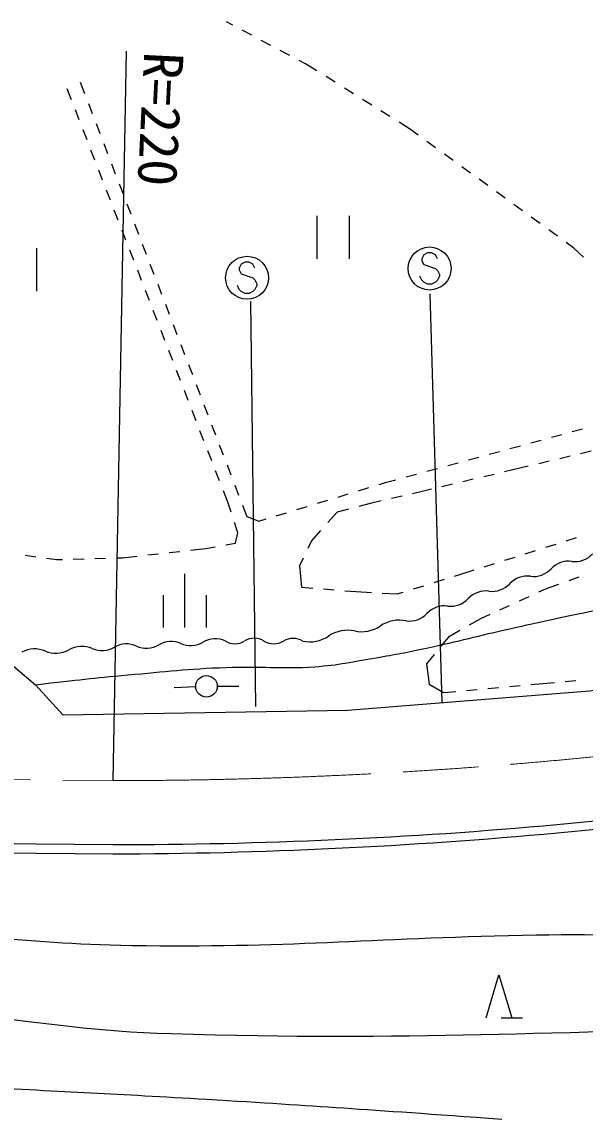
# Model space of a CAD drawing. Units: millimetres, scale not verified. Extents: x 40000 to 680000, y 20000 to 380000.
# Drawn here: x 124633 to 150816, y 241924 to 292925 of the extents above; entities that cross this region are included whole.
import ezdxf
from ezdxf.enums import TextEntityAlignment as Align

# ---------------------------------------------------------------- set-up
doc = ezdxf.new("R2010")
doc.units = ezdxf.units.MM
doc.header["$LTSCALE"] = 1000
doc.linetypes.add('CHAIN', pattern=[18.5, 12, -1.5, 3.5, -1.5])
for name, color, linetype, lineweight in [('M-BGD', 7, 'Continuous', 25), ('M-BGD-EXST', 7, 'Continuous', 25), ('M-BMK', 2, 'CHAIN', 13), ('M-BMK-SRVR', 3, 'Continuous', 25), ('M-STR-STRC', 7, 'Continuous', 25)]:
    doc.layers.add(name, color=color, linetype=linetype, lineweight=lineweight)
doc.styles.add('ＭＳ ゴシック', font='')
doc.styles.get('ＭＳ ゴシック').set_extended_font_data('MS Gothic')

msp = doc.modelspace()

# ---------------------------------------------------------------- linework, layer by layer
at = {"layer": 'M-BGD'}
for p, q in [((134437, 292771), (134146, 292925)), ((135321, 292303), (134879, 292537)), ((136205, 291836), (135763, 292069)), ((137089, 291368), (136647, 291602)), ((137821, 290980), (137530, 291134)), ((138351, 290648), (137821, 290980)), ((139199, 290118), (138775, 290383)), ((126935, 289302), (126733, 289821)), ((127342, 290125), (127542, 289603)), ((140047, 289587), (139623, 289852)), ((140895, 289057), (140471, 289322)), ((127297, 288370), (127116, 288836)), ((127721, 289136), (127900, 288669)), ((141742, 288527), (141319, 288792)), ((128079, 288202), (128258, 287736)), ((142697, 287930), (142166, 288261)), ((127659, 287438), (127478, 287904)), ((143059, 287666), (142697, 287930)), ((128437, 287269), (128617, 286802)), ((143868, 287078), (143464, 287372)), ((128022, 286506), (127841, 286972)), ((144677, 286490), (144273, 286784)), ((128796, 286335), (128975, 285868)), ((145486, 285902), (145082, 286196)), ((128384, 285574), (128203, 286040)), ((146295, 285315), (145891, 285609)), ((128746, 284642), (128565, 285108)), ((129154, 285402), (129333, 284935)), ((147104, 284727), (146699, 285021)), ((129108, 283709), (128927, 284175)), ((129512, 284468), (129691, 284001)), ((147913, 284139), (147508, 284433)), ((138345, 283911), (138345, 281911)), ((139845, 283911), (139845, 281911)), ((148722, 283551), (148317, 283845)), ((129471, 282777), (129290, 283243)), ((129870, 283534), (130049, 283067)), ((149531, 282963), (149126, 283257)), ((130228, 282601), (130407, 282134)), ((150298, 282406), (149935, 282669)), ((125315, 282405), (125315, 280405)), ((129833, 281845), (129652, 282311)), ((150749, 281996), (150298, 282406)), ((130587, 281667), (130766, 281200)), ((130195, 280913), (130014, 281379)), ((130945, 280733), (131124, 280266)), ((130557, 279981), (130376, 280447)), ((130920, 279049), (130739, 279515)), ((131303, 279800), (131482, 279333)), ((131282, 278117), (131101, 278583)), ((131661, 278866), (131840, 278399)), ((131644, 277185), (131463, 277651)), ((132019, 277932), (132198, 277465)), ((132377, 276999), (132557, 276532)), ((132006, 276253), (131825, 276719)), ((132736, 276065), (132915, 275598)), ((132369, 275321), (132188, 275787)), ((133094, 275131), (133273, 274665)), ((132731, 274389), (132550, 274855)), ((133093, 273457), (132912, 273923)), ((133452, 274198), (133631, 273731)), ((150219, 273883), (150701, 274015)), ((148290, 273357), (148772, 273488)), ((149254, 273620), (149737, 273751)), ((133455, 272524), (133274, 272991)), ((133810, 273264), (133989, 272797)), ((146360, 272830), (146842, 272962)), ((147325, 273093), (147807, 273225)), ((151093, 272969), (150607, 272853)), ((144431, 272304), (144913, 272435)), ((145395, 272567), (145878, 272699)), ((149148, 272504), (148662, 272387)), ((150121, 272736), (149635, 272620)), ((133818, 271592), (133637, 272058)), ((134168, 272330), (134348, 271864)), ((142501, 271777), (142983, 271909)), ((143466, 272041), (143948, 272172)), ((146591, 271894), (146104, 271778)), ((147452, 272098), (147077, 272009)), ((148176, 272271), (147452, 272098)), ((134527, 271397), (134706, 270930)), ((141243, 271423), (141580, 271526)), ((141580, 271526), (142019, 271646)), ((144645, 271433), (144158, 271317)), ((145618, 271663), (145131, 271548)), ((134201, 270607), (133999, 271126)), ((139330, 270840), (139808, 270986)), ((140287, 271132), (140765, 271278)), ((142308, 270883), (141821, 270770)), ((143297, 271113), (142795, 270996)), ((143672, 271202), (143297, 271113)), ((134355, 270133), (134201, 270607)), ((134885, 270463), (135085, 269941)), ((137417, 270257), (137895, 270403)), ((138374, 270548), (138852, 270694)), ((140831, 270539), (140299, 270400)), ((141334, 270656), (140831, 270539)), ((135085, 269941), (135646, 269717)), ((135646, 269717), (135982, 269819)), ((136460, 269965), (136939, 270111)), ((139283, 270134), (138856, 269658)), ((139816, 270273), (139283, 270134)), ((134665, 269182), (134510, 269657)), ((138521, 269286), (138093, 268810)), ((134569, 268702), (134665, 269182)), ((138093, 268810), (137923, 268454)), ((149944, 268804), (150421, 268954)), ((131479, 268257), (131976, 268313)), ((132473, 268369), (133160, 268446)), ((133160, 268446), (133618, 268529)), ((134110, 268619), (134569, 268702)), ((148037, 268201), (148514, 268352)), ((148991, 268503), (149467, 268653)), ((124786, 268136), (125282, 268067)), ((125777, 267998), (126243, 267933)), ((126243, 267933), (126522, 267941)), ((127022, 267954), (127522, 267967)), ((128022, 267980), (128522, 267993)), ((129022, 268006), (129301, 268013)), ((129301, 268013), (129988, 268090)), ((130485, 268146), (130982, 268202)), ((137708, 268003), (137538, 267647)), ((147083, 267900), (147560, 268051)), ((132199, 267273), (132199, 264773)), ((137538, 267647), (137624, 266654)), ((144752, 267165), (145032, 267252)), ((145032, 267252), (145653, 267448)), ((146130, 267599), (146607, 267749)), ((143797, 266867), (144275, 267016)), ((149586, 266781), (149081, 266605)), ((150530, 267110), (150058, 266946)), ((131199, 266273), (131199, 264773)), ((133199, 266273), (133199, 264773)), ((137624, 266654), (138152, 266610)), ((138650, 266568), (139148, 266526)), ((139647, 266485), (140175, 266441)), ((140175, 266441), (140880, 266401)), ((141380, 266373), (142085, 266334)), ((142085, 266334), (142365, 266421)), ((142842, 266570), (143320, 266718)), ((149081, 266605), (148657, 266411)), ((147293, 265788), (146838, 265581)), ((148202, 266204), (147747, 265996)), ((146383, 265373), (145959, 265180)), ((145959, 265180), (145432, 264879)), ((144470, 264331), (144116, 263900)), ((144997, 264632), (144470, 264331)), ((143799, 263513), (143445, 263082)), ((143445, 263082), (143573, 262137)), ((148294, 262118), (148873, 262170)), ((148873, 262170), (149388, 262217)), ((149886, 262263), (150384, 262309)), ((143573, 262137), (144230, 261753)), ((144230, 261753), (144808, 261805)), ((145306, 261850), (145804, 261894)), ((146302, 261939), (146800, 261984)), ((147298, 262028), (147796, 262073)), ((70140, 255272), (128860, 254686)), ((70132, 254712), (128854, 254250)), ((146214, 246635), (146814, 248635)), ((146814, 248635), (147414, 246635)), ((146914, 246635), (147914, 246635))]:
    msp.add_line(p, q, dxfattribs=at)
for points in [[(115192, 266625), (118581, 266159), (120427, 265572), (121954, 264697), (122643, 264325), (125259, 262115), (126540, 260709)], [(126540, 260709), (139766, 260935), (151020, 261825), (163895, 263669), (170475, 264877)]]:
    msp.add_lwpolyline(points, dxfattribs=at)
for centre, radius, start, end in [((150047, 266750), 1107, 82.2891, 137.2631), ((150344, 268944), 1107, 262.2891, 317.2631), ((148420, 268253), 1107, 262.2891, 317.2631), ((146497, 267561), 1107, 262.2891, 317.2631), ((148123, 266058), 1107, 82.2891, 137.2631), ((146199, 265366), 1107, 82.2891, 137.2631), ((144276, 264675), 1107, 82.2891, 137.2631), ((144573, 266869), 1107, 262.2891, 317.2631), ((142649, 266178), 1107, 262.2891, 317.2631), ((140422, 266141), 1563, 257.9505, 304.091), ((142174, 263552), 1563, 77.9505, 124.091), ((133626, 263118), 1127, 66.0204, 120.5037), ((135436, 263396), 876, 58.9419, 120.9309), ((137239, 263394), 876, 58.9419, 120.9309), ((138017, 265672), 1563, 257.9505, 304.091), ((139769, 263084), 1563, 77.9505, 124.091), ((125238, 262523), 1255, 67.2314, 118.8163), ((126209, 264837), 1255, 247.2314, 298.8163), ((127418, 262639), 1255, 67.2314, 118.8163), ((128362, 264825), 1127, 246.0204, 300.5037), ((129506, 262883), 1127, 66.0204, 120.5037), ((130422, 264943), 1127, 246.0204, 300.5037), ((131566, 263001), 1127, 66.0204, 120.5037), ((132482, 265060), 1127, 246.0204, 300.5037), ((134536, 264898), 876, 238.9419, 300.9309), ((136339, 264896), 876, 238.9419, 300.9309), ((129056, 480039), 225353, 269.95014, 280.46356), ((128199, 486263), 232014, 270.16167, 280.39241)]:
    msp.add_arc(centre, radius, start, end, dxfattribs=at)
for points, knots in [([(125259, 262115), (127335, 262353), (127878, 262414), (129560, 262569), (131340, 262733), (132337, 262851), (134123, 262921), (135736, 262985), (136645, 262840), (138254, 262953), (139377, 263032), (139995, 263181), (141104, 263369), (142021, 263525), (142533, 263623), (143442, 263818), (144983, 264147), (145835, 264386), (147373, 264730), (148790, 265048), (149582, 265235), (151007, 265515), (151848, 265680), (152319, 265779), (153169, 265883), (154738, 266075), (155632, 266030), (157212, 266043), (158225, 266052), (158801, 266094), (159806, 265963), (160684, 265849), (161209, 265860), (162031, 265531), (162616, 265296), (162889, 265051), (163440, 264746), (163749, 264576), (163845, 264522), (164230, 264310)], [0, 0, 0, 0, 1, 1, 1, 2, 2, 2, 3, 3, 3, 4, 4, 4, 5, 5, 5, 6, 6, 6, 7, 7, 7, 8, 8, 8, 9, 9, 9, 10, 10, 10, 11, 11, 11, 12, 12, 12, 13, 13, 13, 13]), ([(91068, 253524), (92040, 253300), (92322, 253232), (93138, 253116), (93894, 253008), (94323, 252994), (95083, 252929), (95847, 252863), (96277, 252858), (97041, 252795), (101965, 252391), (104710, 252021), (109629, 251556), (113440, 251195), (115575, 250995), (119389, 250666), (120593, 250562), (121267, 250495), (122473, 250412), (125314, 250215), (126905, 250045), (129753, 249999), (136844, 249884), (140814, 250321), (147905, 250476), (151360, 250551), (153301, 250401), (156753, 250574), (164727, 250973), (169200, 251151), (177152, 251875), (178320, 251982), (178969, 252114), (180140, 252193), (181689, 252298), (182561, 252291), (184114, 252289), (188916, 252283), (190642, 251838), (196340, 250995)], [0, 0, 0, 0, 1, 1, 1, 2, 2, 2, 3, 3, 3, 4, 4, 4, 5, 5, 5, 6, 6, 6, 7, 7, 7, 8, 8, 8, 9, 9, 9, 10, 10, 10, 11, 11, 11, 12, 12, 12, 13, 13, 13, 13]), ([(70062, 249670), (82865, 249878), (86526, 250065), (97041, 249362), (104273, 248879), (108303, 248324), (115511, 247550), (118183, 247264), (119673, 247036), (122346, 246756), (125942, 246379), (127950, 246010), (131565, 245898), (142810, 245549), (149116, 246058), (160366, 246121), (161335, 246126), (161878, 246133), (162846, 246121), (165060, 246093), (166301, 246041), (168510, 245903), (170590, 245772), (171275, 245707), (173826, 245454)], [0, 0, 0, 0, 1, 1, 1, 2, 2, 2, 3, 3, 3, 4, 4, 4, 5, 5, 5, 6, 6, 6, 7, 7, 7, 8, 8, 8, 8]), ([(70027, 247093), (71902, 246844), (72405, 246778), (73935, 246631), (75526, 246477), (76420, 246427), (78016, 246332), (80255, 246198), (81514, 246227), (83752, 246087), (86800, 245898), (88496, 245648), (91541, 245420), (92956, 245314), (93749, 245260), (95165, 245166), (102727, 244661), (106948, 243994), (114525, 243895), (114811, 243891), (114971, 243902), (115256, 243895), (118071, 243826), (119640, 243612), (122450, 243442), (126655, 243187), (129013, 243099), (133218, 242846), (138584, 242523), (140282, 242397), (146951, 241924)], [0, 0, 0, 0, 1, 1, 1, 2, 2, 2, 3, 3, 3, 4, 4, 4, 5, 5, 5, 6, 6, 6, 7, 7, 7, 8, 8, 8, 9, 9, 9, 10, 10, 10, 10])]:
    msp.add_open_spline(points, degree=3, knots=knots, dxfattribs=at)
at = {"layer": 'M-BGD-EXST'}
for p, q in [((132715, 262017), (131716, 261971)), ((133714, 262045), (134714, 262054))]:
    msp.add_line(p, q, dxfattribs=at)
msp.add_circle((133214, 262040), 500, dxfattribs=at)
at = {"layer": 'M-BMK'}
msp.add_line((71037, 258273), (128860, 257658), dxfattribs=at)
msp.add_arc((128909, 483329), 225671, 269.98774, 280.28099, dxfattribs=at)
at = {"layer": 'M-BMK-SRVR'}
msp.add_line((129475, 291570), (128860, 257658), dxfattribs=at)
at = {"layer": 'M-STR-STRC'}
for p, q in [((143314, 282100), (143223, 281918)), ((143496, 282191), (143314, 282100)), ((143678, 282191), (143496, 282191)), ((143860, 282100), (143678, 282191)), ((143951, 281918), (143860, 282100)), ((134830, 281668), (134739, 281486)), ((135012, 281758), (134830, 281668)), ((135194, 281758), (135012, 281758)), ((135376, 281668), (135194, 281758)), ((135467, 281486), (135376, 281668)), ((143223, 281918), (143223, 281827)), ((143223, 281827), (143314, 281645)), ((143314, 281645), (143860, 281463)), ((134739, 281486), (134739, 281395)), ((134739, 281395), (134830, 281213)), ((134830, 281213), (135376, 281031)), ((135376, 281031), (135467, 280940)), ((143223, 280918), (143133, 281100)), ((143860, 281463), (143951, 281373)), ((143951, 281373), (144042, 281191)), ((144042, 281100), (143951, 280918)), ((144042, 281191), (144042, 281100)), ((134739, 280486), (134649, 280668)), ((135467, 280940), (135558, 280758)), ((135558, 280668), (135467, 280486)), ((135558, 280758), (135558, 280668)), ((143314, 280827), (143223, 280918)), ((143496, 280736), (143314, 280827)), ((143678, 280736), (143496, 280736)), ((143860, 280827), (143678, 280736)), ((143951, 280918), (143860, 280827)), ((134830, 280395), (134739, 280486)), ((135012, 280304), (134830, 280395)), ((135194, 280304), (135012, 280304)), ((135376, 280395), (135194, 280304)), ((135467, 280486), (135376, 280395)), ((144178, 261284), (143610, 280293)), ((135254, 279925), (135489, 261106))]:
    msp.add_line(p, q, dxfattribs=at)
for centre in [(143587, 281463), (135103, 281031)]:
    msp.add_circle(centre, 1000, dxfattribs=at)

# ---------------------------------------------------------------- texts
at = {"layer": 'M-BGD', "style": 'ＭＳ ゴシック'}
msp.add_text('R=220', height=1833, rotation=267.19, dxfattribs=at).set_placement((131236, 291521), align=Align.MIDDLE_LEFT)

doc.saveas('drawing.dxf')
